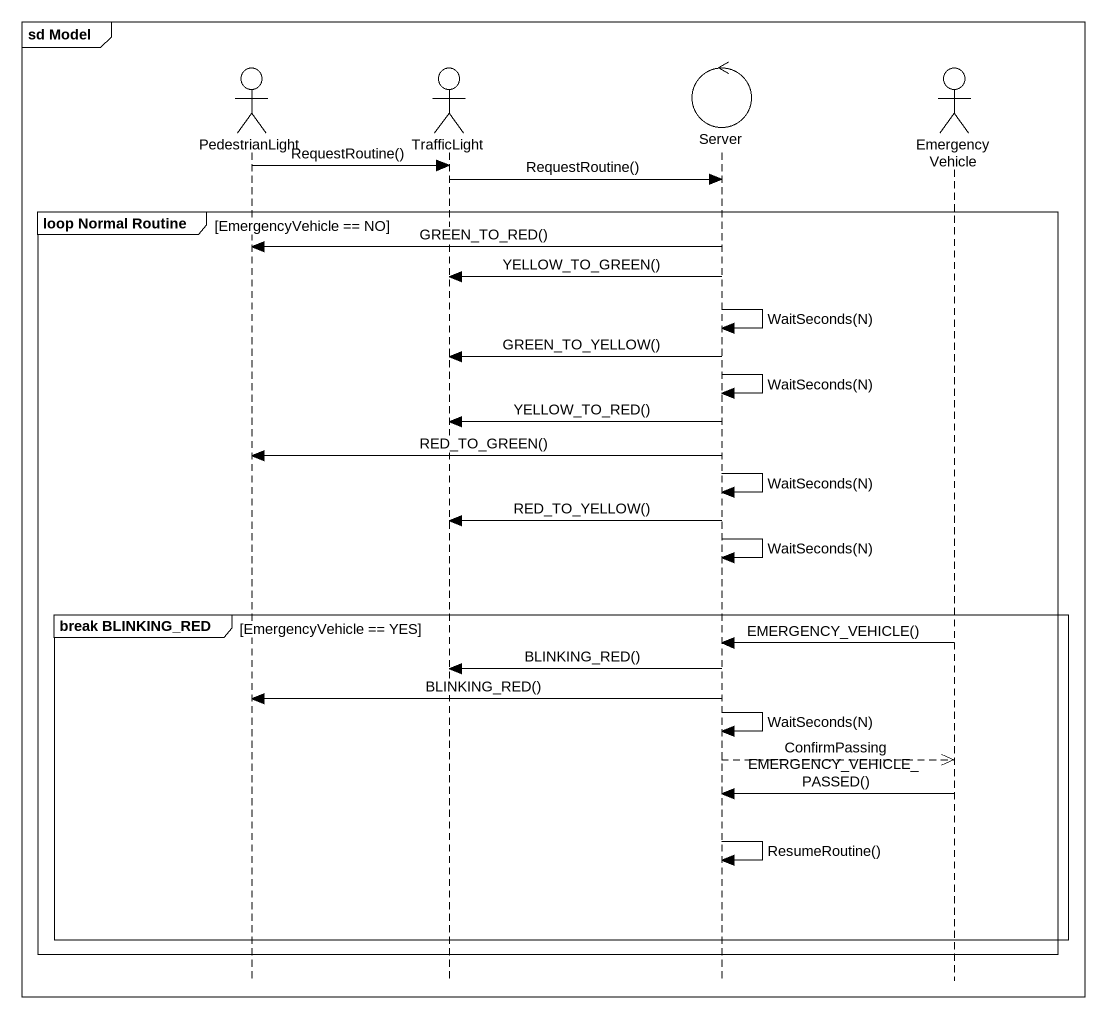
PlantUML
@startuml
mainframe sd Model
hide footbox
actor PedestrianLight
actor TrafficLight
control Server
actor EmergencyVehicle

PedestrianLight -> TrafficLight : RequestRoutine()
TrafficLight -> Server : RequestRoutine()
group loop Normal Routine [EmergencyVehicle == NO]
  Server -> PedestrianLight : GREEN_TO_RED()
  Server -> TrafficLight : YELLOW_TO_GREEN()
  Server -> Server : WaitSeconds(N)
  Server -> TrafficLight : GREEN_TO_YELLOW()
  Server -> Server : WaitSeconds(N)
  Server -> TrafficLight : YELLOW_TO_RED()
  Server -> PedestrianLight : RED_TO_GREEN()
  Server -> Server : WaitSeconds(N)
  Server -> TrafficLight : RED_TO_YELLOW()
  Server -> Server : WaitSeconds(N)
  group break BLINKING_RED [EmergencyVehicle == YES]
    EmergencyVehicle -> Server : EMERGENCY_VEHICLE()
    Server -> TrafficLight : BLINKING_RED()
    Server -> PedestrianLight : BLINKING_RED()
    Server -> Server : WaitSeconds(N)
    Server -->> EmergencyVehicle : ConfirmPassing
    EmergencyVehicle -> Server : EMERGENCY_VEHICLE_PASSED()
    Server -> Server : ResumeRoutine()
  end
end
@enduml
